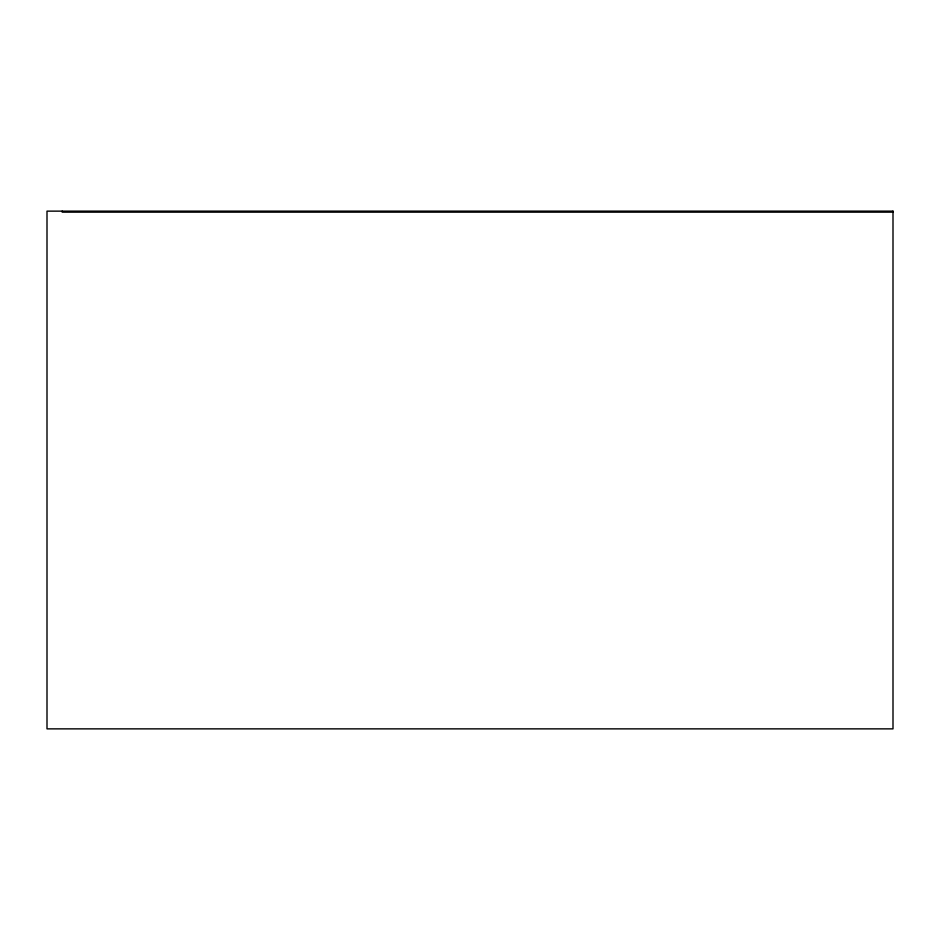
<?xml version="1.0" encoding="UTF-8"?>
<svg xmlns="http://www.w3.org/2000/svg" width="940" height="940" viewBox="0 0 940 940"><rect width="100%" height="100%" fill="white"/><g stroke="black" fill="none" stroke-linecap="round" stroke-linejoin="round"><path stroke-width="1.41" d="M893 212.146L62.193 212.146L62.193 211.136M893 211.136L47 211.136L47 728.864L893 728.864L893 211.136"/></g></svg>
